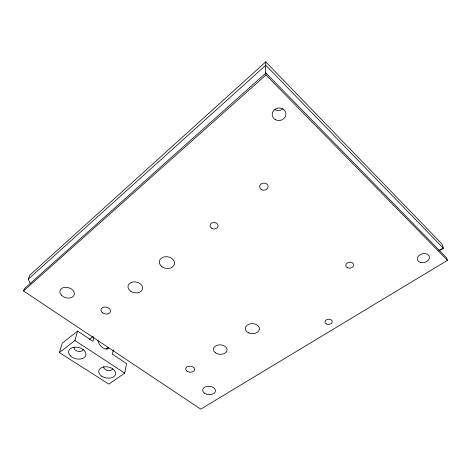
<?xml version="1.0" encoding="UTF-8"?>
<svg xmlns="http://www.w3.org/2000/svg" width="471" height="471" viewBox="0 0 471 471"><rect width="100%" height="100%" fill="white"/><g stroke="black" fill="none" stroke-linecap="round" stroke-linejoin="round"><path stroke-width="0.71" d="M265.467 73.812L265.726 61.86L29.897 275.052L28.254 279.179L30.421 283.825M93.823 337.672L92.905 341.228L77.627 331.089L62.266 343.153L59.375 352.579L108.872 384.118L124.697 373.109L126.599 363.588L112.363 354.139L113.323 349.859M59.375 352.579L74.913 340.515L77.627 331.089M23.55 290.972L24.504 288.576L265.927 72.993L446.632 257.89L447.45 260.333L200.758 409.14L23.55 290.972L265.962 74.966L265.927 72.993M28.254 279.179L265.785 65.245L443.382 248.229L439.001 250.925M89.26 339.456L93.24 336.412M106.14 349.04L108.424 347.351M438.931 250.307L443.382 248.229L441.957 243.99L265.726 61.86M74.913 340.515L124.697 373.109M265.962 74.966L447.45 260.333M283.018 108.83A6.747 6.17 -12.7 0 1 274.899 109.637M108.671 348.387A7.836 5.093 52.9 0 1 102.166 347.345A7.836 5.093 52.9 0 1 97.856 340.127M112.74 368.546A4.58 2.997 10.8 0 1 107.553 370.489A4.58 2.997 10.8 0 1 103.791 366.626M83.226 349.305A4.716 3.126 13.1 0 1 78.015 351.36A4.716 3.126 13.1 0 1 74.006 347.304M326.45 323.983A3.65 2.579 -4.8 0 0 332.232 321.946A3.65 2.579 -4.8 0 0 327.151 319.509A3.65 2.579 -4.8 0 0 326.45 323.983M211.214 227.911A4.009 3.244 4.9 0 0 217.926 226.663A4.009 3.244 4.9 0 0 213.033 222.53A4.009 3.244 4.9 0 0 211.214 227.911M61.383 295.17A7.406 5.228 16.1 0 0 73.847 295.641A7.406 5.228 16.1 0 0 66.128 287.275A7.406 5.228 16.1 0 0 61.383 295.17M347.339 267.711A3.962 2.973 -8.7 0 0 353.644 265.32A3.962 2.973 -8.7 0 0 348.234 262.524A3.962 2.973 -8.7 0 0 347.339 267.711M261.593 189.689A4.233 3.574 -2.7 0 0 268.117 186.781A4.233 3.574 -2.7 0 0 261.964 183.496A4.233 3.574 -2.7 0 0 261.593 189.689M102.737 312.891A4.857 3.427 12.8 0 0 110.508 311.619A4.857 3.427 12.8 0 0 104.067 307.104A4.857 3.427 12.8 0 0 102.737 312.891M204.526 393.208A6.453 4.198 4.3 0 0 215.306 391.79A6.453 4.198 4.3 0 0 207.417 386.297A6.453 4.198 4.3 0 0 204.526 393.208M215.365 352.726A6.853 4.734 3.7 0 0 226.851 351.072A6.853 4.734 3.7 0 0 218.562 344.931A6.853 4.734 3.7 0 0 215.365 352.726M248.553 332.867A7.089 5.04 1.2 0 0 259.433 328.935A7.089 5.04 1.2 0 0 249.071 324.154A7.089 5.04 1.2 0 0 248.553 332.867M161.771 266.574A7.654 5.864 9.4 0 0 174.358 264.396A7.654 5.864 9.4 0 0 164.679 256.807A7.654 5.864 9.4 0 0 161.771 266.574M130.491 291.096A7.418 5.452 11.4 0 0 142.519 289.076A7.418 5.452 11.4 0 0 132.91 281.958A7.418 5.452 11.4 0 0 130.491 291.096M187.046 371.213A4.48 3.003 5.7 0 0 194.482 370.171A4.48 3.003 5.7 0 0 188.9 366.255A4.48 3.003 5.7 0 0 187.046 371.213M420.674 262.524A6.194 4.486 -14.3 0 0 429.487 257.137A6.194 4.486 -14.3 0 0 420.026 254.729A6.194 4.486 -14.3 0 0 420.674 262.524M275.229 119.605A6.906 6.258 -11.3 0 0 285.932 114.447A6.906 6.258 -11.3 0 0 276.03 108.724A6.906 6.258 -11.3 0 0 275.229 119.605M101.765 376.205A8.566 5.57 10.8 0 0 115.525 374.28A8.566 5.57 10.8 0 0 104.185 366.856A8.566 5.57 10.8 0 0 101.765 376.205M70.326 355.811A8.831 5.811 13 0 0 85.275 356.447A8.831 5.811 13 0 0 76.167 347.145A8.831 5.811 13 0 0 70.326 355.811"/></g></svg>
